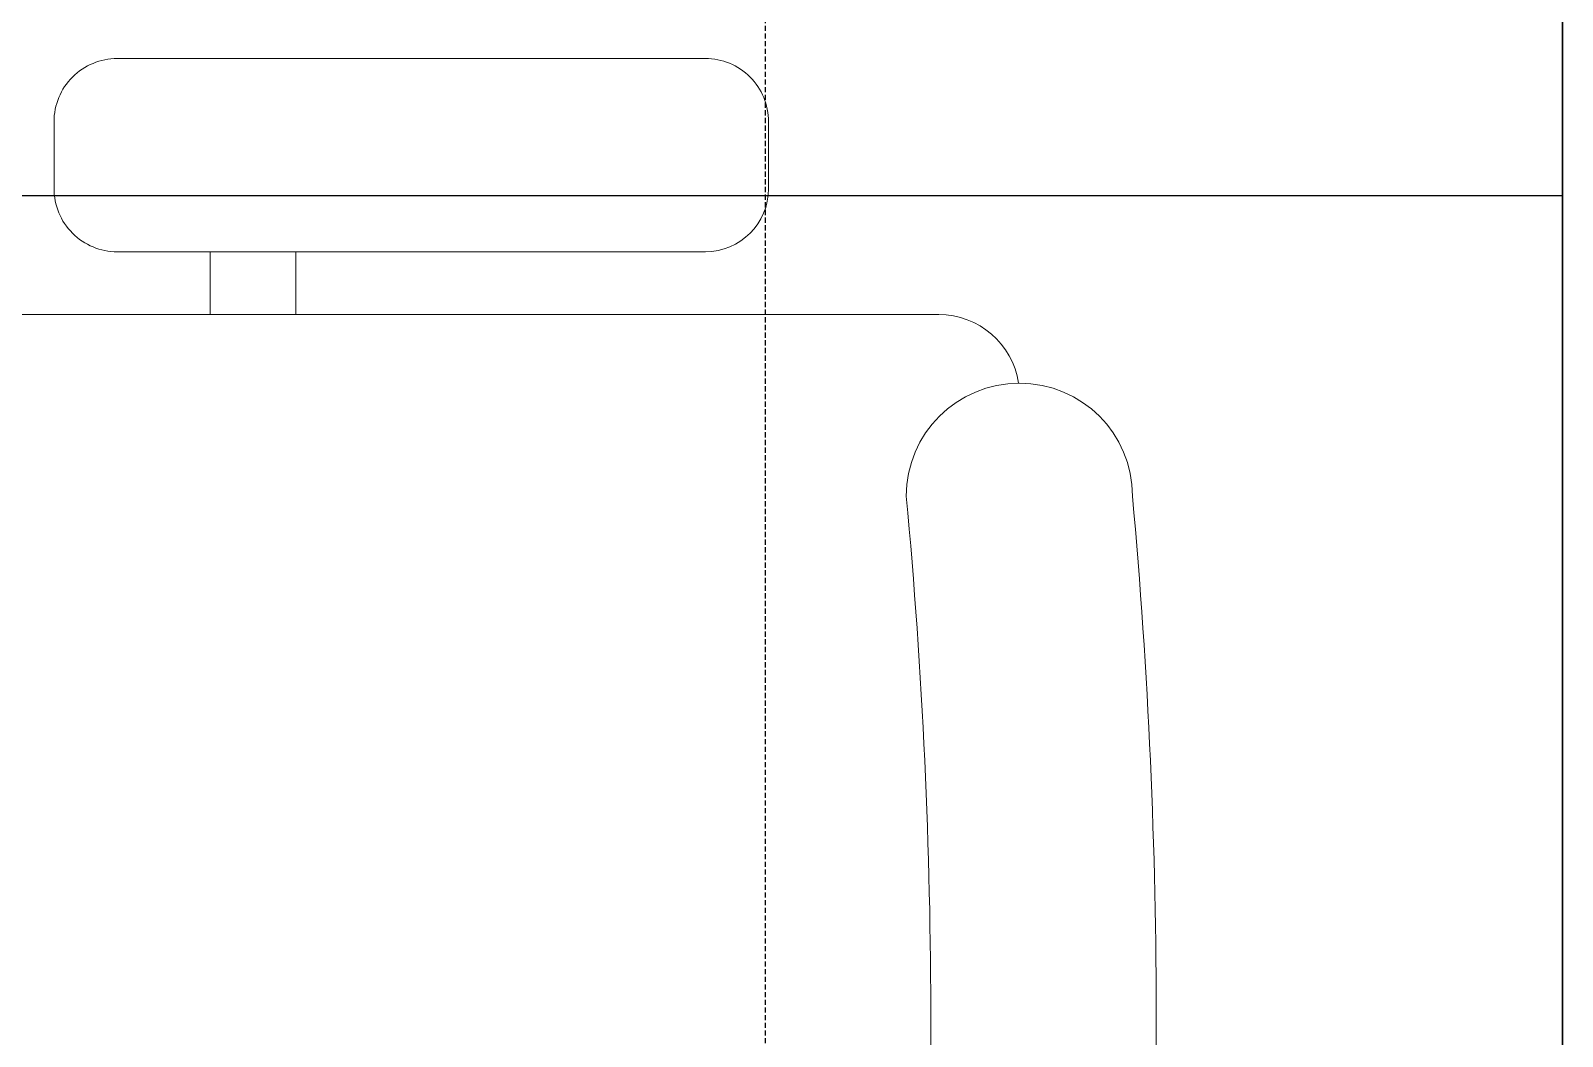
# Model space of a CAD drawing. Extents: x -12260 to 57327, y -29287 to 19916.
# Drawn here: x 23400.5 to 23876, y -11891.1 to -11578.8 of the extents above; entities that cross this region are included whole.
import ezdxf

# ---------------------------------------------------------------- set-up
doc = ezdxf.new("R2010")
doc.units = 0
doc.header["$LTSCALE"] = 0.25
doc.linetypes.add('DASHDOT', pattern=[25.4, 12.7, -6.35, 0, -6.35])
doc.linetypes.add('HIDDEN', pattern=[9.524999999999999, 6.35, -3.175])
doc.layers.add('01-First Floor-FUR$0$FALSE CEILING', color=251, linetype='Continuous')
doc.layers.add('01-First Floor-FUR$0$X-WHITE glass', color=255, linetype='Continuous')
for name, color, linetype, lineweight in [('01-First Floor-FUR$0$LOADING', 253, 'Continuous', 5), ('E-LITE-CLNG-CNDT', 6, 'DASHDOT', 35), ('E-POWR-FLOR-CNDT', 6, 'HIDDEN', 25)]:
    doc.layers.add(name, color=color, linetype=linetype, lineweight=lineweight)

# ---------------------------------------------------------------- blocks, each defined once
blk = doc.blocks.new('01-First Floor-FUR$0$GF21018-P')
at = {"color": 0}
for p, q in [((-0.2206958158158443, 0.4756307261486727), (-0.2206958158158443, 0.0674977280054634)), ((-0.2805980196294406, 0.3422072443699342), (-0.2598282612620899, 0.3422072443699342)), ((-0.3002131404457629, 0.322592123553612), (-0.3002131404457629, 0.1400010304266672)), ((-0.2402131404457641, 0.322592123553612), (-0.2402131404457641, 0.1400010304266708)), ((-0.2402131404457641, 0.2937232591883401), (-0.2206958158158443, 0.2937232591883365)), ((-0.2402131404457641, 0.2670847420663591), (-0.2206958158158443, 0.2670847420663591)), ((-0.2805980196294406, 0.1203859096103415), (-0.2598282612620899, 0.120385909610345))]:
    blk.add_line(p, q, dxfattribs=at)
for centre, radius, start, end in [((-0.2805980196294406, 0.322592123553612), 0.0196151208163253, 90, 180.0000000000001), ((-0.2598282612620899, 0.322592123553612), 0.0196151208163253, 359.9999999999999, 90), ((-0.2805980196294406, 0.1400010304266672), 0.0196151208163253, 180.0000000000001, 270.0000000000004), ((-0.2598282612620899, 0.1400010304266708), 0.0196151208163253, 270.0000000000006, 359.9999999999999), ((-0.1642902328567111, 0.0424977280054613), 0.0351139560901341, 90.00000000000004, 270), ((-4.0174444003e-06, 1.846735474002139), 1.776735474005004, 264.6945553321505, 275.3052680112835), ((-0.1956958158158457, 0.0674977280054634), 0.025, 179.9999999999999, 261.4720758531367), ((-3.2405935642e-06, 1.831363171438854), 1.831363171441721, 264.8532206013883, 275.1469821681523)]:
    blk.add_arc(centre, radius, start, end, dxfattribs=at)
blk = doc.blocks.new('01-First Floor-FUR')
at = {"layer": '01-First Floor-FUR$0$FALSE CEILING', "linetype": 'Continuous'}
blk.add_line((20375.99999988344, -11629.99999999981), (23875.99999986433, -11629.99999999981), dxfattribs=at)
at = {"layer": '01-First Floor-FUR$0$FALSE CEILING'}
blk.add_lwpolyline([(20375.99999988344, -8829.99999999981), (23875.99999988344, -8829.99999999981), (23875.99999987645, -10709.99999999981), (23875.99999986433, -10709.99999999981), (23875.99999986433, -12829.99999999981), (20375.99999988344, -12829.99999999981), (20375.99999988344, -8829.99999999981)], dxfattribs=at)
at = {"layer": '01-First Floor-FUR$0$X-WHITE glass', "color": 253, "lineweight": 30, "ltscale": 6, "true_color": 0x9898cc}
blk.add_line((23875.99999986432, -10660.00000001234), (23875.99999986432, -12830.00000000012), dxfattribs=at)
at = {"layer": '01-First Floor-FUR$0$LOADING', "extrusion": (7.77426384867623e-06, 2.240207019314477e-05, 0.9999999997188542), "xscale": -1000, "yscale": 1000, "zscale": 1000, "rotation": 90.00141075505213}
blk.add_blockref('01-First Floor-FUR$0$GF21018-P', (23749.94612448271, -11887.6275037835, -0.2042475948790616), dxfattribs=at)

msp = doc.modelspace()

# ---------------------------------------------------------------- linework, layer by layer
at = {"layer": 'E-POWR-FLOR-CNDT'}
msp.add_lwpolyline([(23628.51262647659, -11253.429113217), (23628.51262647659, -12600.95150885551), (23589.38703927868, -12655.00000000024)], dxfattribs=at)

# ---------------------------------------------------------------- block references
at = {"layer": 'E-LITE-CLNG-CNDT'}
msp.add_blockref('01-First Floor-FUR', (0, 0), dxfattribs=at)

doc.saveas('drawing.dxf')
